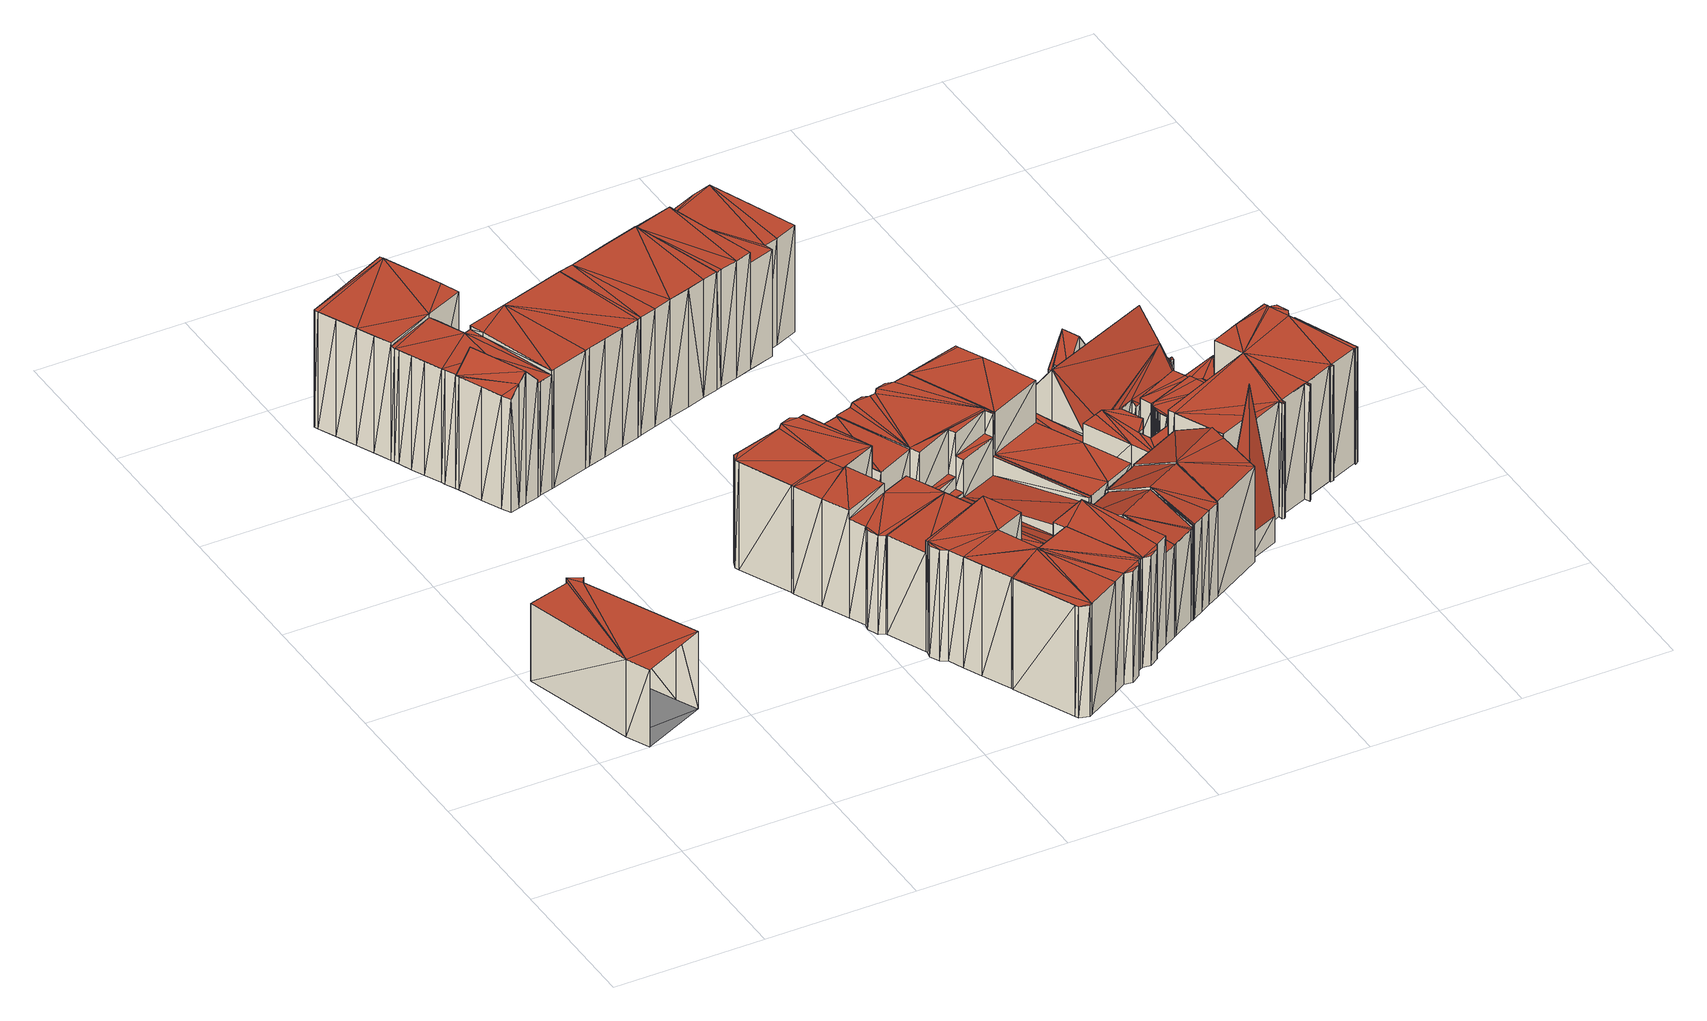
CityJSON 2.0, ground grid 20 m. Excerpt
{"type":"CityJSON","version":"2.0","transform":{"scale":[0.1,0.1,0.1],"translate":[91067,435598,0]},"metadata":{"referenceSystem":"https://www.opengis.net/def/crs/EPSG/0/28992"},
"CityObjects":{
"building1":{"type":"Building","attributes":{"TerrainHeight":3.65,"bron_tex":"UltraCAM-X 10cm juni 2008","voll_tex":"complete","bron_geo":"Lidar 15-30 punten - nov. 2008","status":"1"},"geometry":[{"type":"MultiSurface","lod":"2","boundaries":[[[0,1,2]],[[2,3,4]],[[4,5,6]],[[6,7,8]],[[8,0,2]],[[2,4,6]],[[6,8,2]],[[9,10,11]],[[11,12,13]],[[14,15,16]],[[16,17,9]],[[11,13,14]],[[14,16,9]],[[9,11,14]],[[11,10,1]],[[1,0,11]],[[12,11,0]],[[0,8,12]],[[13,12,8]],[[8,7,13]],[[14,13,7]],[[7,6,14]],[[15,14,6]],[[6,5,15]],[[16,15,5]],[[5,4,16]],[[9,17,3]],[[3,2,9]],[[10,9,2]],[[2,1,10]]],"semantics":{"surfaces":[{"type":"RoofSurface"},{"type":"GroundSurface"},{"type":"WallSurface"}],"values":[0,0,0,0,0,0,0,1,1,1,1,1,1,1,2,2,2,2,2,2,2,2,2,2,2,2,2,2,2,2]}}]},
"building2":{"type":"Building","attributes":{"TerrainHeight":2.46,"bron_tex":"UltraCAM-X 10cm juni 2008","voll_tex":"complete","bron_geo":"Lidar 15-30 punten - nov. 2008","status":"1"},"geometry":[{"type":"MultiSurface","lod":"2","boundaries":[[[18,19,20]],[[20,21,18]],[[22,23,24]],[[25,26,27]],[[27,28,29]],[[30,31,32]],[[32,33,22]],[[22,24,25]],[[27,29,30]],[[30,32,22]],[[22,25,27]],[[27,30,22]],[[34,35,36]],[[37,38,39]],[[39,40,41]],[[41,34,36]],[[37,39,41]],[[41,36,37]],[[42,43,35]],[[35,34,42]],[[44,45,46]],[[47,48,49]],[[49,50,51]],[[51,52,53]],[[53,54,55]],[[55,56,57]],[[57,58,59]],[[60,44,46]],[[46,47,49]],[[49,51,53]],[[53,55,57]],[[57,59,60]],[[60,46,49]],[[49,53,57]],[[57,60,49]],[[61,62,63]],[[63,64,65]],[[65,66,67]],[[68,69,70]],[[70,71,72]],[[72,73,74]],[[74,75,76]],[[76,77,78]],[[78,79,80]],[[80,81,82]],[[82,83,84]],[[84,85,86]],[[86,87,88]],[[89,90,61]],[[63,65,67]],[[67,68,70]],[[70,72,74]],[[74,76,78]],[[80,82,84]],[[86,88,89]],[[61,63,67]],[[67,70,74]],[[74,78,80]],[[80,84,86]],[[86,89,61]],[[61,67,74]],[[74,80,86]],[[86,61,74]],[[87,86,20]],[[20,19,87]],[[88,87,19]],[[19,18,88]],[[89,88,18]],[[18,21,89]],[[91,35,92]],[[68,93,34]],[[34,41,68]],[[40,41,68]],[[68,69,40]],[[70,69,40]],[[40,39,70]],[[71,70,39]],[[39,38,71]],[[72,71,38]],[[38,37,72]],[[94,72,37]],[[37,36,94]],[[35,95,92]],[[96,42,44]],[[93,97,42]],[[42,34,93]],[[62,61,51]],[[51,50,62]],[[63,62,50]],[[50,49,63]],[[64,63,49]],[[49,48,64]],[[67,66,46]],[[46,45,67]],[[97,67,45]],[[45,44,97]],[[96,60,43]],[[60,95,43]],[[91,59,36]],[[73,94,59]],[[59,58,73]],[[74,73,58]],[[58,57,74]],[[75,74,57]],[[57,56,75]],[[76,75,56]],[[56,55,76]],[[77,76,55]],[[55,54,77]],[[78,77,54]],[[54,53,78]],[[98,78,53]],[[53,52,98]],[[84,83,24]],[[24,23,84]],[[85,84,23]],[[23,22,85]],[[86,85,22]],[[22,33,86]],[[21,20,33]],[[33,32,21]],[[90,89,32]],[[32,31,90]],[[61,90,31]],[[31,30,61]],[[52,51,30]],[[30,29,52]],[[79,98,29]],[[29,28,79]],[[80,79,28]],[[28,27,80]],[[81,80,27]],[[27,26,81]],[[82,81,26]],[[26,25,82]],[[83,82,25]],[[25,24,83]]],"semantics":{"surfaces":[{"type":"RoofSurface"},{"type":"GroundSurface"},{"type":"WallSurface"}],"values":[0,0,0,0,0,0,0,0,0,0,0,0,0,0,0,0,0,0,0,0,0,0,0,0,0,0,0,0,0,0,0,0,0,0,0,1,1,1,1,1,1,1,1,1,1,1,1,1,1,1,1,1,1,1,1,1,1,1,1,1,1,1,1,2,2,2,2,2,2,2,2,2,2,2,2,2,2,2,2,2,2,2,2,2,2,2,2,2,2,2,2,2,2,2,2,2,2,2,2,2,2,2,2,2,2,2,2,2,2,2,2,2,2,2,2,2,2,2,2,2,2,2,2,2,2,2,2,2,2,2,2,2,2,2,2,2,2]}}]},
"building3":{"type":"Building","attributes":{"TerrainHeight":2.68,"bron_tex":"UltraCAM-X 10cm juni 2008","voll_tex":"complete","bron_geo":"Lidar 15-30 punten - nov. 2008","status":"1"},"geometry":[{"type":"MultiSurface","lod":"2","boundaries":[[[99,100,101]],[[101,102,103]],[[103,104,105]],[[106,107,108]],[[109,110,111]],[[111,99,101]],[[101,103,105]],[[106,108,109]],[[109,111,101]],[[101,105,106]],[[106,109,101]],[[112,113,114]],[[115,64,65]],[[65,66,116]],[[117,118,119]],[[120,121,112]],[[112,114,115]],[[115,65,116]],[[117,119,120]],[[120,112,115]],[[115,116,117]],[[117,120,115]],[[115,64,100]],[[100,101,115]],[[114,115,101]],[[101,102,114]],[[113,114,102]],[[102,103,113]],[[121,112,104]],[[104,105,121]],[[120,121,105]],[[105,106,120]],[[119,120,106]],[[106,107,119]],[[118,119,107]],[[107,108,118]],[[117,118,108]],[[108,109,117]],[[116,117,109]],[[109,110,116]],[[66,116,110]],[[110,111,66]],[[47,46,111]],[[111,99,47]],[[48,47,99]],[[99,100,48]]],"semantics":{"surfaces":[{"type":"RoofSurface"},{"type":"GroundSurface"},{"type":"WallSurface"}],"values":[0,0,0,0,0,0,0,0,0,0,0,1,1,1,1,1,1,1,1,1,1,1,2,2,2,2,2,2,2,2,2,2,2,2,2,2,2,2,2,2,2,2,2,2,2,2]}}]},
"building4":{"type":"Building","attributes":{"TerrainHeight":3.49,"bron_tex":"UltraCAM-X 10cm juni 2008","voll_tex":"complete","bron_geo":"Lidar 15-30 punten - nov. 2008","status":"1"},"geometry":[{"type":"MultiSurface","lod":"2","boundaries":[[[122,123,124]],[[125,126,127]],[[128,122,124]],[[125,127,128]],[[128,124,125]],[[129,130,131]],[[132,133,134]],[[134,135,129]],[[129,131,132]],[[132,134,129]],[[134,133,124]],[[124,123,134]],[[136,137,123]],[[123,122,136]],[[129,135,122]],[[122,128,129]],[[130,129,128]],[[128,127,130]]],"semantics":{"surfaces":[{"type":"RoofSurface"},{"type":"GroundSurface"},{"type":"WallSurface"}],"values":[0,0,0,0,0,1,1,1,1,1,2,2,2,2,2,2,2,2]}}]},
"building5":{"type":"Building","attributes":{"TerrainHeight":3.26,"bron_tex":"UltraCAM-X 10cm juni 2008","voll_tex":"complete","bron_geo":"Lidar 15-30 punten - nov. 2008","status":"1"},"geometry":[{"type":"MultiSurface","lod":"2","boundaries":[[[137,136,138]],[[138,139,140]],[[141,142,143]],[[143,144,137]],[[137,138,140]],[[140,141,143]],[[143,137,140]],[[145,135,134]],[[134,146,147]],[[147,148,149]],[[149,150,151]],[[151,145,134]],[[134,147,149]],[[149,151,134]],[[146,134,137]],[[137,144,146]],[[147,146,144]],[[144,143,147]],[[149,148,142]],[[142,141,149]],[[150,149,141]],[[141,140,150]],[[151,150,140]],[[140,139,151]],[[145,151,139]],[[139,138,145]],[[135,145,138]],[[138,136,135]]],"semantics":{"surfaces":[{"type":"RoofSurface"},{"type":"GroundSurface"},{"type":"WallSurface"}],"values":[0,0,0,0,0,0,0,1,1,1,1,1,1,1,2,2,2,2,2,2,2,2,2,2,2,2,2,2]}}]},
"building6":{"type":"Building","attributes":{"TerrainHeight":3.27,"bron_tex":"UltraCAM-X 10cm juni 2008","voll_tex":"complete","bron_geo":"Lidar 15-30 punten - nov. 2008","status":"1"},"geometry":[{"type":"MultiSurface","lod":"2","boundaries":[[[152,153,143]],[[143,142,152]],[[154,155,148]],[[148,147,154]],[[154,147,143]],[[143,153,154]],[[148,155,152]],[[152,142,148]]],"semantics":{"surfaces":[{"type":"RoofSurface"},{"type":"GroundSurface"},{"type":"WallSurface"}],"values":[0,0,1,1,2,2,2,2]}}]},
"building7":{"type":"Building","attributes":{"TerrainHeight":3.62,"bron_tex":"UltraCAM-X 10cm juni 2008","voll_tex":"complete","bron_geo":"Lidar 15-30 punten - nov. 2008","status":"1"},"geometry":[{"type":"MultiSurface","lod":"2","boundaries":[[[156,157,158]],[[159,160,161]],[[161,162,163]],[[163,164,165]],[[166,167,156]],[[156,158,168]],[[168,159,161]],[[161,163,165]],[[166,156,168]],[[168,161,165]],[[165,166,168]],[[169,170,171]],[[171,172,173]],[[173,174,175]],[[175,176,177]],[[178,179,180]],[[181,169,171]],[[173,175,177]],[[177,178,180]],[[180,181,171]],[[171,173,177]],[[177,180,171]],[[169,170,157]],[[157,158,169]],[[178,179,160]],[[160,161,178]],[[177,178,161]],[[161,162,177]],[[176,177,162]],[[162,163,176]],[[175,176,163]],[[163,164,175]],[[174,175,164]],[[164,165,174]],[[173,174,165]],[[165,166,173]],[[172,173,166]],[[166,167,172]],[[171,172,167]],[[167,156,171]]],"semantics":{"surfaces":[{"type":"RoofSurface"},{"type":"GroundSurface"},{"type":"WallSurface"}],"values":[0,0,0,0,0,0,0,0,0,0,0,1,1,1,1,1,1,1,1,1,1,1,2,2,2,2,2,2,2,2,2,2,2,2,2,2,2,2,2,2]}}]},
"building8":{"type":"Building","attributes":{"TerrainHeight":3.63,"bron_tex":"UltraCAM-X 10cm juni 2008","voll_tex":"complete","bron_geo":"Lidar 15-30 punten - nov. 2008","status":"1"},"geometry":[{"type":"MultiSurface","lod":"2","boundaries":[[[157,182,183]],[[183,184,185]],[[185,186,187]],[[188,156,157]],[[157,183,185]],[[185,187,188]],[[188,157,185]],[[189,155,154]],[[154,190,170]],[[170,171,191]],[[191,192,193]],[[193,189,154]],[[154,170,191]],[[191,193,154]],[[189,193,186]],[[186,185,189]],[[155,189,185]],[[185,184,155]],[[153,152,184]],[[184,183,153]],[[190,154,183]],[[183,182,190]],[[170,190,182]],[[182,157,170]],[[191,171,156]],[[156,188,191]],[[192,191,188]],[[188,187,192]],[[193,192,187]],[[187,186,193]]],"semantics":{"surfaces":[{"type":"RoofSurface"},{"type":"GroundSurface"},{"type":"WallSurface"}],"values":[0,0,0,0,0,0,0,1,1,1,1,1,1,1,2,2,2,2,2,2,2,2,2,2,2,2,2,2,2,2]}}]},
"building9":{"type":"Building","attributes":{"TerrainHeight":3.46,"bron_tex":"UltraCAM-X 10cm juni 2008","voll_tex":"complete","bron_geo":"Lidar 15-30 punten - nov. 2008","status":"1"},"geometry":[{"type":"MultiSurface","lod":"2","boundaries":[[[194,195,196]],[[196,197,198]],[[198,199,200]],[[201,194,196]],[[196,198,200]],[[200,201,196]],[[125,124,202]],[[202,203,204]],[[204,205,206]],[[207,208,209]],[[209,210,211]],[[211,127,126]],[[126,125,202]],[[202,204,206]],[[212,207,209]],[[209,211,126]],[[126,202,206]],[[212,209,126]],[[126,206,212]],[[213,214,215]],[[216,217,218]],[[219,220,221]],[[221,222,223]],[[223,133,132]],[[131,130,224]],[[224,225,226]],[[226,227,228]],[[213,215,229]],[[216,218,219]],[[219,221,223]],[[223,132,131]],[[131,224,226]],[[226,228,213]],[[229,216,219]],[[219,223,131]],[[131,226,213]],[[229,219,131]],[[131,213,229]],[[217,216,196]],[[196,195,217]],[[218,217,195]],[[195,194,218]],[[219,218,194]],[[194,201,219]],[[220,219,201]],[[201,200,220]],[[222,221,199]],[[199,198,222]],[[223,222,198]],[[198,197,223]],[[227,226,209]],[[209,208,227]],[[228,227,208]],[[208,207,228]],[[213,228,207]],[[207,212,213]],[[214,213,212]],[[212,206,214]],[[215,214,206]],[[206,205,215]],[[229,215,205]],[[205,204,229]],[[216,229,204]],[[204,203,216]],[[197,196,203]],[[203,202,197]],[[133,223,202]],[[202,124,133]],[[224,130,127]],[[127,211,224]],[[225,224,211]],[[211,210,225]],[[226,225,210]],[[210,209,226]]],"semantics":{"surfaces":[{"type":"RoofSurface"},{"type":"GroundSurface"},{"type":"WallSurface"}],"values":[0,0,0,0,0,0,0,0,0,0,0,0,0,0,0,0,0,0,0,1,1,1,1,1,1,1,1,1,1,1,1,1,1,1,1,1,1,1,2,2,2,2,2,2,2,2,2,2,2,2,2,2,2,2,2,2,2,2,2,2,2,2,2,2,2,2,2,2,2,2,2,2,2,2]}}]},
"building10":{"type":"Building","attributes":{"TerrainHeight":3.68,"bron_tex":"UltraCAM-X 10cm juni 2008","voll_tex":"complete","bron_geo":"Lidar 15-30 punten - nov. 2008","status":"1"},"geometry":[{"type":"MultiSurface","lod":"2","boundaries":[[[230,231,158]],[[158,168,159]],[[159,160,232]],[[232,233,234]],[[235,230,158]],[[158,159,232]],[[232,234,235]],[[235,158,232]],[[180,181,169]],[[169,236,237]],[[238,239,240]],[[241,179,180]],[[180,169,237]],[[238,240,241]],[[241,180,237]],[[237,238,241]],[[236,169,158]],[[158,231,236]],[[242,243,231]],[[231,230,242]],[[238,237,230]],[[230,235,238]],[[239,238,235]],[[235,234,239]],[[240,239,234]],[[234,233,240]],[[241,240,233]],[[233,232,241]],[[179,241,232]],[[232,160,179]]],"semantics":{"surfaces":[{"type":"RoofSurface"},{"type":"GroundSurface"},{"type":"WallSurface"}],"values":[0,0,0,0,0,0,0,0,1,1,1,1,1,1,1,1,2,2,2,2,2,2,2,2,2,2,2,2,2,2]}}]},
"building11":{"type":"Building","attributes":{"TerrainHeight":2.64,"bron_tex":"UltraCAM-X 10cm juni 2008","voll_tex":"complete","bron_geo":"Lidar 15-30 punten - nov. 2008","status":"1"},"geometry":[{"type":"MultiSurface","lod":"2","boundaries":[[[104,103,244]],[[245,246,247]],[[247,248,249]],[[249,250,251]],[[252,104,244]],[[244,245,247]],[[247,249,251]],[[251,252,244]],[[244,247,251]],[[253,113,112]],[[254,255,256]],[[256,257,258]],[[258,259,260]],[[260,253,112]],[[254,256,258]],[[258,260,112]],[[261,254,258]],[[258,112,261]],[[253,113,103]],[[103,244,253]],[[260,253,244]],[[244,245,260]],[[259,260,245]],[[245,246,259]],[[262,263,246]],[[246,247,262]],[[264,262,247]],[[247,248,264]],[[256,257,248]],[[248,249,256]],[[250,249,256]],[[256,255,250]],[[254,255,250]],[[250,251,254]],[[261,254,251]],[[251,252,261]],[[112,261,252]],[[252,104,112]]],"semantics":{"surfaces":[{"type":"RoofSurface"},{"type":"GroundSurface"},{"type":"WallSurface"}],"values":[0,0,0,0,0,0,0,0,0,1,1,1,1,1,1,1,1,1,2,2,2,2,2,2,2,2,2,2,2,2,2,2,2,2,2,2,2,2]}}]},
"building12":{"type":"Building","attributes":{"TerrainHeight":3.8,"bron_tex":"UltraCAM-X 10cm juni 2008","voll_tex":"complete","bron_geo":"Lidar 15-30 punten - nov. 2008","status":"1"},"geometry":[{"type":"MultiSurface","lod":"2","boundaries":[[[265,266,243]],[[243,242,267]],[[267,268,269]],[[270,271,265]],[[265,243,267]],[[267,269,270]],[[270,265,267]],[[236,272,273]],[[273,274,275]],[[275,276,277]],[[278,237,236]],[[236,273,275]],[[275,277,278]],[[278,236,275]],[[279,274,280]],[[280,281,279]],[[273,272,266]],[[266,265,273]],[[282,283,265]],[[265,271,282]],[[275,274,271]],[[271,270,275]],[[276,275,270]],[[270,269,276]],[[277,276,269]],[[269,268,277]],[[278,277,268]],[[268,267,278]],[[237,278,267]],[[267,242,237]],[[272,236,243]],[[243,266,272]]],"semantics":{"surfaces":[{"type":"RoofSurface"},{"type":"GroundSurface"},{"type":"WallSurface"}],"values":[0,0,0,0,0,0,0,1,1,1,1,1,1,1,2,2,2,2,2,2,2,2,2,2,2,2,2,2,2,2,2,2]}}]},
"building13":{"type":"Building","attributes":{"TerrainHeight":3.2,"bron_tex":"UltraCAM-X 10cm juni 2008","voll_tex":"complete","bron_geo":"Lidar 15-30 punten - nov. 2008","status":"1"},"geometry":[{"type":"MultiSurface","lod":"2","boundaries":[[[284,285,286]],[[286,287,284]],[[288,289,290]],[[290,291,288]],[[292,293,294]],[[294,295,292]],[[296,297,298]],[[298,299,296]],[[300,301,302]],[[302,303,304]],[[304,300,302]],[[305,306,307]],[[307,308,305]],[[303,302,309]],[[309,310,303]],[[311,312,313]],[[313,314,315]],[[315,316,317]],[[317,318,319]],[[320,321,322]],[[322,323,324]],[[325,326,327]],[[327,311,313]],[[313,315,317]],[[317,319,320]],[[320,322,324]],[[325,327,313]],[[313,317,320]],[[320,324,328]],[[328,325,313]],[[313,320,328]],[[329,330,331]],[[331,332,333]],[[333,221,220]],[[334,335,336]],[[337,338,339]],[[339,329,331]],[[331,333,220]],[[334,336,340]],[[337,339,331]],[[331,220,334]],[[340,337,331]],[[331,334,340]],[[334,220,312]],[[312,311,334]],[[335,334,311]],[[311,327,335]],[[336,335,327]],[[327,326,336]],[[340,336,326]],[[326,325,340]],[[337,340,325]],[[325,328,337]],[[338,337,328]],[[328,324,338]],[[339,338,324]],[[324,323,339]],[[329,339,323]],[[323,322,329]],[[330,329,322]],[[322,321,330]],[[286,285,319]],[[319,318,286]],[[289,288,318]],[[318,317,289]],[[290,289,317]],[[317,316,290]],[[293,292,316]],[[316,315,293]],[[294,293,315]],[[315,314,294]],[[221,341,314]],[[314,313,221]],[[200,199,313]],[[313,312,200]],[[342,332,284]],[[284,287,342]],[[306,305,287]],[[287,286,306]],[[307,306,288]],[[288,291,307]],[[297,296,291]],[[291,290,297]],[[298,297,292]],[[292,295,298]],[[341,343,295]],[[295,294,341]],[[296,344,301]],[[345,299,309]],[[343,346,299]],[[299,298,343]],[[302,344,347]],[[301,348,307]],[[349,350,300]],[[300,304,349]],[[351,349,304]],[[304,303,351]],[[350,342,305]],[[305,308,350]],[[308,348,300]],[[345,302,347]],[[310,303,351]],[[351,333,310]],[[346,333,310]],[[310,309,346]]],"semantics":{"surfaces":[{"type":"RoofSurface"},{"type":"GroundSurface"},{"type":"WallSurface"}],"values":[0,0,0,0,0,0,0,0,0,0,0,0,0,0,0,0,0,0,0,0,0,0,0,0,0,0,0,0,0,0,0,1,1,1,1,1,1,1,1,1,1,1,1,2,2,2,2,2,2,2,2,2,2,2,2,2,2,2,2,2,2,2,2,2,2,2,2,2,2,2,2,2,2,2,2,2,2,2,2,2,2,2,2,2,2,2,2,2,2,2,2,2,2,2,2,2,2,2,2,2,2,2,2,2,2]}}]},
"building14":{"type":"Building","attributes":{"TerrainHeight":3.78,"bron_tex":"UltraCAM-X 10cm juni 2008","voll_tex":"complete","bron_geo":"Lidar 15-30 punten - nov. 2008","status":"1"},"geometry":[{"type":"MultiSurface","lod":"2","boundaries":[[[352,353,354]],[[354,355,356]],[[356,352,354]],[[357,352,356]],[[281,280,358]],[[358,359,360]],[[360,357,356]],[[356,281,358]],[[358,360,356]],[[361,274,273]],[[273,362,363]],[[363,364,365]],[[365,361,273]],[[273,363,365]],[[363,362,354]],[[354,353,363]],[[273,366,356]],[[356,355,273]],[[362,273,355]],[[355,354,362]],[[365,364,357]],[[357,360,365]],[[361,365,360]],[[360,359,361]],[[367,361,359]],[[359,358,367]],[[274,367,358]],[[358,280,274]],[[366,279,281]],[[281,356,366]]],"semantics":{"surfaces":[{"type":"RoofSurface"},{"type":"GroundSurface"},{"type":"WallSurface"}],"values":[0,0,0,0,0,0,0,0,0,1,1,1,1,1,2,2,2,2,2,2,2,2,2,2,2,2,2,2,2,2]}}]},
"building15":{"type":"Building","attributes":{"TerrainHeight":2.73,"bron_tex":"UltraCAM-X 10cm juni 2008","voll_tex":"complete","bron_geo":"Lidar 15-30 punten - nov. 2008","status":"1"},"geometry":[{"type":"MultiSurface","lod":"2","boundaries":[[[262,263,368]],[[368,369,370]],[[371,264,262]],[[262,368,370]],[[370,371,262]],[[372,373,374]],[[374,375,376]],[[377,378,379]],[[380,372,374]],[[374,376,377]],[[377,379,380]],[[380,374,377]],[[381,382,383]],[[383,259,258]],[[258,257,384]],[[384,385,386]],[[387,388,389]],[[389,390,381]],[[383,258,384]],[[384,386,387]],[[387,389,381]],[[381,383,384]],[[384,387,381]],[[368,263,259]],[[259,383,368]],[[373,374,368]],[[368,369,373]],[[385,391,369]],[[369,370,385]],[[384,385,370]],[[370,371,384]],[[264,371,384]],[[384,257,264]],[[381,382,375]],[[375,376,381]],[[390,381,376]],[[376,377,390]],[[392,393,377]],[[377,378,392]],[[388,389,378]],[[378,379,388]],[[387,388,379]],[[379,380,387]],[[386,387,380]],[[380,372,386]],[[391,386,372]],[[372,373,391]],[[382,383,374]],[[374,375,382]]],"semantics":{"surfaces":[{"type":"RoofSurface"},{"type":"GroundSurface"},{"type":"WallSurface"}],"values":[0,0,0,0,0,0,0,0,0,0,0,0,1,1,1,1,1,1,1,1,1,1,1,2,2,2,2,2,2,2,2,2,2,2,2,2,2,2,2,2,2,2,2,2,2,2,2,2,2]}}]},
"building16":{"type":"Building","attributes":{"TerrainHeight":3.5,"bron_tex":"UltraCAM-X 10cm juni 2008","voll_tex":"complete","bron_geo":"Lidar 15-30 punten - nov. 2008","status":"1"},"geometry":[{"type":"MultiSurface","lod":"2","boundaries":[[[394,395,396]],[[396,397,398]],[[398,394,396]],[[399,398,397]],[[397,400,401]],[[402,403,404]],[[404,399,397]],[[397,401,402]],[[402,404,397]],[[405,364,363]],[[363,406,407]],[[407,408,409]],[[409,405,363]],[[363,407,409]],[[394,395,406]],[[406,407,394]],[[353,352,397]],[[397,396,353]],[[395,396,363]],[[363,406,395]],[[409,408,399]],[[399,404,409]],[[410,409,404]],[[404,403,410]],[[405,410,403]],[[403,402,405]],[[411,405,402]],[[402,401,411]],[[364,411,401]],[[401,400,364]],[[352,357,400]],[[400,397,352]]],"semantics":{"surfaces":[{"type":"RoofSurface"},{"type":"GroundSurface"},{"type":"WallSurface"}],"values":[0,0,0,0,0,0,0,0,0,1,1,1,1,1,2,2,2,2,2,2,2,2,2,2,2,2,2,2,2,2,2,2]}}]},
"building17":{"type":"Building","attributes":{"TerrainHeight":3.15,"bron_tex":"UltraCAM-X 10cm juni 2008","voll_tex":"complete","bron_geo":"Lidar 15-30 punten - nov. 2008","status":"1"},"geometry":[{"type":"MultiSurface","lod":"2","boundaries":[[[412,413,414]],[[414,415,416]],[[416,417,412]],[[412,414,416]],[[418,419,420]],[[420,421,422]],[[422,423,424]],[[424,418,420]],[[420,422,424]],[[425,330,331]],[[331,332,426]],[[426,427,428]],[[428,429,430]],[[430,425,331]],[[331,426,428]],[[428,430,331]],[[431,432,433]],[[433,434,431]],[[435,428,434]],[[434,433,435]],[[428,427,436]],[[436,437,428]],[[425,330,420]],[[420,419,425]],[[430,425,419]],[[419,418,430]],[[429,430,418]],[[418,424,429]],[[438,429,424]],[[424,423,438]],[[414,413,423]],[[423,422,414]],[[320,319,422]],[[422,421,320]],[[321,320,421]],[[421,420,321]],[[428,438,413]],[[413,412,428]],[[439,440,417]],[[417,416,439]],[[332,426,416]],[[416,415,332]],[[285,284,415]],[[415,414,285]]],"semantics":{"surfaces":[{"type":"RoofSurface"},{"type":"GroundSurface"},{"type":"WallSurface"}],"values":[0,0,0,0,0,0,0,0,0,1,1,1,1,1,1,1,2,2,2,2,2,2,2,2,2,2,2,2,2,2,2,2,2,2,2,2,2,2,2,2,2,2,2,2]}}]},
"building18":{"type":"Building","attributes":{"TerrainHeight":3.28,"bron_tex":"UltraCAM-X 10cm juni 2008","voll_tex":"complete","bron_geo":"Lidar 15-30 punten - nov. 2008","status":"1"},"geometry":[{"type":"MultiSurface","lod":"2","boundaries":[[[441,442,443]],[[443,444,441]],[[445,444,443]],[[443,446,447]],[[448,445,443]],[[443,447,448]],[[449,408,407]],[[407,450,451]],[[451,449,407]],[[450,407,442]],[[442,441,450]],[[452,450,441]],[[441,444,452]],[[394,398,443]],[[443,442,394]],[[453,452,444]],[[444,445,453]],[[448,445,454]],[[454,455,448]],[[449,451,448]],[[448,447,449]],[[408,449,447]],[[447,446,408]],[[398,399,446]],[[446,443,398]],[[450,453,456]],[[456,457,450]]],"semantics":{"surfaces":[{"type":"RoofSurface"},{"type":"GroundSurface"},{"type":"WallSurface"}],"values":[0,0,0,0,0,0,1,1,1,2,2,2,2,2,2,2,2,2,2,2,2,2,2,2,2,2,2]}}]},
"building19":{"type":"Building","attributes":{"TerrainHeight":3.21,"bron_tex":"UltraCAM-X 10cm juni 2008","voll_tex":"complete","bron_geo":"Lidar 15-30 punten - nov. 2008","status":"1"},"geometry":[{"type":"MultiSurface","lod":"2","boundaries":[[[458,440,439]],[[439,459,458]],[[460,461,426]],[[426,427,460]],[[427,460,462]],[[462,436,427]],[[461,460,458]],[[458,459,461]],[[426,461,459]],[[459,439,426]]],"semantics":{"surfaces":[{"type":"RoofSurface"},{"type":"GroundSurface"},{"type":"WallSurface"}],"values":[0,0,1,1,2,2,2,2,2,2]}}]},
"building20":{"type":"Building","attributes":{"TerrainHeight":3.26,"bron_tex":"UltraCAM-X 10cm juni 2008","voll_tex":"complete","bron_geo":"Lidar 15-30 punten - nov. 2008","status":"1"},"geometry":[{"type":"MultiSurface","lod":"2","boundaries":[[[463,464,465]],[[465,466,467]],[[468,463,465]],[[465,467,468]],[[469,470,471]],[[465,464,472]],[[469,471,465]],[[465,472,469]],[[473,474,475]],[[475,476,477]],[[478,479,480]],[[480,481,482]],[[483,484,473]],[[473,475,477]],[[480,482,483]],[[473,477,485]],[[480,483,473]],[[473,485,478]],[[478,480,473]],[[475,486,487]],[[488,489,490]],[[490,491,492]],[[492,493,494]],[[495,474,475]],[[475,487,496]],[[496,488,490]],[[492,494,495]],[[495,475,496]],[[496,490,492]],[[492,495,496]],[[497,498,499]],[[499,500,497]],[[501,502,503]],[[503,504,501]],[[505,506,507]],[[507,508,505]],[[509,510,511]],[[511,512,509]],[[513,514,486]],[[486,515,516]],[[517,518,519]],[[520,432,431]],[[431,513,486]],[[517,519,521]],[[520,431,486]],[[516,517,521]],[[521,520,486]],[[486,516,521]],[[522,523,524]],[[524,525,526]],[[527,528,529]],[[529,530,531]],[[531,532,533]],[[522,524,526]],[[527,529,531]],[[533,522,526]],[[526,527,531]],[[531,533,526]],[[534,535,536]],[[537,538,539]],[[540,541,542]],[[543,544,545]],[[546,547,548]],[[548,534,536]],[[537,539,549]],[[540,542,550]],[[543,545,551]],[[546,548,536]],[[536,537,549]],[[549,540,550]],[[550,543,551]],[[551,546,536]],[[536,549,550]],[[550,551,536]],[[552,428,429]],[[429,553,554]],[[555,556,557]],[[558,559,560]],[[561,562,563]],[[564,565,566]],[[566,567,568]],[[569,570,571]],[[572,573,574]],[[575,576,577]],[[578,579,580]],[[581,582,583]],[[584,585,586]],[[587,588,589]],[[589,590,591]],[[592,593,594]],[[594,595,596]],[[596,597,598]],[[599,600,601]],[[602,603,604]],[[605,552,429]],[[429,554,606]],[[558,560,607]],[[561,563,608]],[[566,568,609]],[[569,571,610]],[[572,574,611]],[[575,577,612]],[[578,580,613]],[[581,583,614]],[[589,591,615]],[[594,596,598]],[[599,601,616]],[[602,604,617]],[[617,605,429]],[[429,606,555]],[[557,558,607]],[[561,608,618]],[[564,566,609]],[[619,569,610]],[[610,572,611]],[[611,575,612]],[[612,578,613]],[[613,581,614]],[[589,615,592]],[[598,599,616]],[[602,617,429]],[[429,555,557]],[[607,561,618]],[[618,564,609]],[[610,611,612]],[[612,613,614]],[[587,589,592]],[[616,602,429]],[[618,609,619]],[[610,612,614]],[[587,592,594]],[[598,616,429]],[[618,619,610]],[[610,614,584]],[[586,587,594]],[[594,598,429]],[[607,618,610]],[[610,584,586]],[[594,429,557]],[[557,607,610]],[[610,586,594]],[[594,557,610]],[[572,610,535]],[[535,534,572]],[[573,572,534]],[[534,548,573]],[[574,573,548]],[[548,547,574]],[[611,574,547]],[[547,546,611]],[[575,611,546]],[[546,551,575]],[[576,575,551]],[[551,545,576]],[[577,576,545]],[[545,544,577]],[[612,577,544]],[[544,543,612]],[[578,612,543]],[[543,550,578]],[[579,578,550]],[[550,542,579]],[[580,579,542]],[[542,541,580]],[[613,580,541]],[[541,540,613]],[[581,613,540]],[[540,549,581]],[[582,581,549]],[[549,539,582]],[[583,582,539]],[[539,538,583]],[[614,583,538]],[[538,537,614]],[[584,614,537]],[[537,536,584]],[[465,466,566]],[[566,620,465]],[[464,621,622]],[[564,618,463]],[[463,468,564]],[[467,468,564]],[[564,565,467]],[[566,565,467]],[[467,466,566]],[[567,620,465]],[[465,471,567]],[[568,567,471]],[[471,470,568]],[[609,568,470]],[[470,469,609]],[[619,609,469]],[[469,472,619]],[[623,464,622]],[[536,624,474]],[[474,473,536]],[[585,584,473]],[[473,484,585]],[[586,585,484]],[[484,483,586]],[[597,596,482]],[[482,481,597]],[[598,597,481]],[[481,480,598]],[[599,598,480]],[[480,479,599]],[[503,502,479]],[[479,478,503]],[[602,616,478]],[[478,485,602]],[[499,498,485]],[[485,477,499]],[[605,617,477]],[[477,476,605]],[[625,514,476]],[[476,475,625]],[[558,557,486]],[[486,487,558]],[[509,512,487]],[[487,496,509]],[[561,607,496]],[[496,488,561]],[[505,508,488]],[[488,489,505]],[[618,608,489]],[[489,490,618]],[[623,491,472]],[[490,621,463]],[[569,619,491]],[[491,492,569]],[[570,569,492]],[[492,493,570]],[[571,570,493]],[[493,494,571]],[[610,571,494]],[[494,495,610]],[[624,535,495]],[[495,474,624]],[[486,475,625]],[[603,602,498]],[[498,497,603]],[[604,603,497]],[[497,500,604]],[[617,604,500]],[[500,499,617]],[[600,599,502]],[[502,501,600]],[[601,600,501]],[[501,504,601]],[[616,601,504]],[[504,503,616]],[[563,562,507]],[[507,506,563]],[[608,563,506]],[[506,505,608]],[[562,561,508]],[[508,507,562]],[[560,559,511]],[[511,510,560]],[[607,560,510]],[[510,509,607]],[[559,558,512]],[[512,511,559]],[[553,429,521]],[[521,519,553]],[[554,553,519]],[[519,518,554]],[[606,554,518]],[[518,517,606]],[[555,606,517]],[[517,516,555]],[[556,555,516]],[[516,515,556]],[[557,556,515]],[[515,486,557]],[[552,605,514]],[[514,513,552]],[[438,435,432]],[[432,520,438]],[[429,438,520]],[[520,521,429]],[[525,524,626]],[[626,627,525]],[[483,482,529]],[[529,528,483]],[[587,586,528]],[[528,527,587]],[[588,587,527]],[[527,526,588]],[[589,588,526]],[[526,525,589]],[[596,595,530]],[[530,529,596]]],"semantics":{"surfaces":[{"type":"RoofSurface"},{"type":"GroundSurface"},{"type":"WallSurface"}],"values":[0,0,0,0,0,0,0,0,0,0,0,0,0,0,0,0,0,0,0,0,0,0,0,0,0,0,0,0,0,0,0,0,0,0,0,0,0,0,0,0,0,0,0,0,0,0,0,0,0,0,0,0,0,0,0,0,0,0,0,0,0,0,0,0,0,0,0,0,0,0,0,0,0,0,1,1,1,1,1,1,1,1,1,1,1,1,1,1,1,1,1,1,1,1,1,1,1,1,1,1,1,1,1,1,1,1,1,1,1,1,1,1,1,1,1,1,1,1,1,1,1,1,1,1,1,1,1,1,1,1,1,1,1,1,1,1,1,1,1,1,1,1,2,2,2,2,2,2,2,2,2,2,2,2,2,2,2,2,2,2,2,2,2,2,2,2,2,2,2,2,2,2,2,2,2,2,2,2,2,2,2,2,2,2,2,2,2,2,2,2,2,2,2,2,2,2,2,2,2,2,2,2,2,2,2,2,2,2,2,2,2,2,2,2,2,2,2,2,2,2,2,2,2,2,2,2,2,2,2,2,2,2,2,2,2,2,2,2,2,2,2,2,2,2,2,2,2,2,2,2,2,2,2,2,2,2,2,2,2,2,2,2,2,2,2,2,2,2,2,2,2,2,2,2,2,2,2,2,2,2,2,2,2,2,2,2,2,2,2,2,2,2,2]}}]},
"building21":{"type":"Building","attributes":{"TerrainHeight":3.19,"bron_tex":"UltraCAM-X 10cm juni 2008","voll_tex":"complete","bron_geo":"Lidar 15-30 punten - nov. 2008","status":"1"},"geometry":[{"type":"MultiSurface","lod":"2","boundaries":[[[628,437,436]],[[462,629,630]],[[630,631,632]],[[633,634,635]],[[635,636,637]],[[637,628,436]],[[462,630,632]],[[633,635,637]],[[637,436,462]],[[462,632,638]],[[633,637,462]],[[462,638,633]],[[639,640,641]],[[641,642,643]],[[643,644,645]],[[645,646,647]],[[647,648,649]],[[650,651,652]],[[653,654,655]],[[655,656,657]],[[658,659,660]],[[661,662,663]],[[664,665,666]],[[666,667,639]],[[639,641,643]],[[645,647,649]],[[650,652,668]],[[653,655,657]],[[658,660,669]],[[661,663,670]],[[664,666,639]],[[639,643,645]],[[645,649,650]],[[668,653,657]],[[658,669,661]],[[661,670,664]],[[664,639,645]],[[645,650,668]],[[668,657,658]],[[661,664,645]],[[645,668,658]],[[658,661,645]],[[671,672,673]],[[673,674,675]],[[675,676,677]],[[677,678,679]],[[680,681,682]],[[683,684,685]],[[685,686,687]],[[687,688,689]],[[689,690,691]],[[691,692,693]],[[693,694,695]],[[695,696,697]],[[698,699,700]],[[700,701,702]],[[703,704,705]],[[705,671,673]],[[673,675,677]],[[677,679,680]],[[680,682,683]],[[683,685,687]],[[687,689,691]],[[693,695,697]],[[697,698,700]],[[700,702,703]],[[703,705,673]],[[673,677,680]],[[680,683,687]],[[687,691,693]],[[693,697,700]],[[700,703,673]],[[673,680,687]],[[687,693,700]],[[700,673,687]],[[706,707,708]],[[708,709,706]],[[709,708,455]],[[454,455,708]],[[708,710,454]],[[710,708,707]],[[591,615,592]],[[593,594,595]],[[595,711,712]],[[712,713,714]],[[714,715,716]],[[716,717,718]],[[718,719,720]],[[720,721,722]],[[722,723,724]],[[724,725,726]],[[726,727,728]],[[728,729,730]],[[731,732,733]],[[733,734,735]],[[552,428,427]],[[460,450,451]],[[451,736,737]],[[738,739,740]],[[740,741,742]],[[743,744,745]],[[746,747,748]],[[749,750,751]],[[751,752,753]],[[754,755,756]],[[757,589,590]],[[591,592,593]],[[593,595,712]],[[712,714,716]],[[716,718,720]],[[720,722,724]],[[724,726,728]],[[728,730,758]],[[731,733,735]],[[735,552,427]],[[427,460,451]],[[451,737,759]],[[738,740,742]],[[743,745,760]],[[746,748,761]],[[749,751,753]],[[754,756,757]],[[591,593,712]],[[712,716,720]],[[720,724,728]],[[731,735,427]],[[427,451,759]],[[738,742,743]],[[760,746,761]],[[761,749,753]],[[754,757,590]],[[590,591,712]],[[712,720,728]],[[762,731,427]],[[427,759,738]],[[738,743,760]],[[760,761,753]],[[753,754,590]],[[590,712,728]],[[762,427,738]],[[738,760,753]],[[590,728,758]],[[763,762,738]],[[738,753,590]],[[590,758,763]],[[763,738,590]],[[737,759,707]],[[707,706,737]],[[736,737,706]],[[706,709,736]],[[451,736,709]],[[709,455,451]],[[513,431,434]],[[434,764,513]],[[764,434,437]],[[437,628,764]],[[735,552,628]],[[628,637,735]],[[734,735,637]],[[637,636,734]],[[733,734,636]],[[636,635,733]],[[732,733,635]],[[635,634,732]],[[731,732,634]],[[634,633,731]],[[762,731,633]],[[633,638,762]],[[763,762,638]],[[638,632,763]],[[675,676,632]],[[632,631,675]],[[460,765,629]],[[629,462,460]],[[645,644,629]],[[629,630,645]],[[631,630,645]],[[645,646,631]],[[674,675,646]],[[646,647,674]],[[627,626,647]],[[647,648,627]],[[766,589,648]],[[648,649,766]],[[757,766,649]],[[649,650,757]],[[756,757,650]],[[650,651,756]],[[755,756,651]],[[651,652,755]],[[754,755,652]],[[652,668,754]],[[753,754,668]],[[668,653,753]],[[752,753,653]],[[653,654,752]],[[751,752,654]],[[654,655,751]],[[750,751,655]],[[655,656,750]],[[749,750,656]],[[656,657,749]],[[761,749,657]],[[657,658,761]],[[748,761,658]],[[658,659,748]],[[747,748,659]],[[659,660,747]],[[746,747,660]],[[660,669,746]],[[760,746,669]],[[669,661,760]],[[745,760,661]],[[661,662,745]],[[744,745,662]],[[662,663,744]],[[743,744,663]],[[663,670,743]],[[742,743,670]],[[670,664,742]],[[741,742,664]],[[664,665,741]],[[740,741,665]],[[665,666,740]],[[739,740,666]],[[666,667,739]],[[738,739,667]],[[667,639,738]],[[759,738,639]],[[639,640,759]],[[710,707,640]],[[640,641,710]],[[454,710,641]],[[641,642,454]],[[457,456,642]],[[642,643,457]],[[765,450,643]],[[643,644,765]],[[715,716,696]],[[696,697,715]],[[767,715,697]],[[697,698,767]],[[714,767,698]],[[698,699,714]],[[713,714,699]],[[699,700,713]],[[712,713,700]],[[700,701,712]],[[711,712,701]],[[701,702,711]],[[595,711,702]],[[702,703,595]],[[531,530,703]],[[703,704,531]],[[532,531,704]],[[704,705,532]],[[533,532,705]],[[705,671,533]],[[522,533,671]],[[671,672,522]],[[523,522,672]],[[672,673,523]],[[524,523,673]],[[673,674,524]],[[758,763,676]],[[676,677,758]],[[730,758,677]],[[677,678,730]],[[729,730,678]],[[678,679,729]],[[768,729,679]],[[679,680,768]],[[728,768,680]],[[680,681,728]],[[727,728,681]],[[681,682,727]],[[726,727,682]],[[682,683,726]],[[769,726,683]],[[683,684,769]],[[725,769,684]],[[684,685,725]],[[770,725,685]],[[685,686,770]],[[724,770,686]],[[686,687,724]],[[723,724,687]],[[687,688,723]],[[771,723,688]],[[688,689,771]],[[722,771,689]],[[689,690,722]],[[721,722,690]],[[690,691,721]],[[720,721,691]],[[691,692,720]],[[719,720,692]],[[692,693,719]],[[718,719,693]],[[693,694,718]],[[717,718,694]],[[694,695,717]],[[716,717,695]],[[695,696,716]]],"semantics":{"surfaces":[{"type":"RoofSurface"},{"type":"GroundSurface"},{"type":"WallSurface"}],"values":[0,0,0,0,0,0,0,0,0,0,0,0,0,0,0,0,0,0,0,0,0,0,0,0,0,0,0,0,0,0,0,0,0,0,0,0,0,0,0,0,0,0,0,0,0,0,0,0,0,0,0,0,0,0,0,0,0,0,0,0,0,0,0,0,0,0,0,0,0,0,0,0,0,0,0,0,0,0,0,0,0,1,1,1,1,1,1,1,1,1,1,1,1,1,1,1,1,1,1,1,1,1,1,1,1,1,1,1,1,1,1,1,1,1,1,1,1,1,1,1,1,1,1,1,1,1,1,1,1,1,1,1,1,1,1,1,1,1,1,1,1,1,1,1,1,1,2,2,2,2,2,2,2,2,2,2,2,2,2,2,2,2,2,2,2,2,2,2,2,2,2,2,2,2,2,2,2,2,2,2,2,2,2,2,2,2,2,2,2,2,2,2,2,2,2,2,2,2,2,2,2,2,2,2,2,2,2,2,2,2,2,2,2,2,2,2,2,2,2,2,2,2,2,2,2,2,2,2,2,2,2,2,2,2,2,2,2,2,2,2,2,2,2,2,2,2,2,2,2,2,2,2,2,2,2,2,2,2,2,2,2,2,2,2,2,2,2,2,2,2,2,2,2,2,2,2,2,2,2,2,2,2,2,2,2,2,2,2,2,2,2,2,2,2,2,2,2,2,2,2,2,2,2,2]}}]}
},
"vertices":[
[66,398,110],[9,382,110],[53,231,110],[67,200,110],[153,240,110],[139,269,110],[83,390,110],[88,398,110],[70,407,110],[53,231,0],[9,382,0],[66,398,0],[70,407,0],[88,398,0],[83,390,0],[139,269,0],[153,240,0],[67,200,0],
[264,956,23],[251,986,23],[173,950,23],[186,921,23],[151,998,167],[149,1002,167],[32,946,167],[34,940,167],[45,917,167],[57,890,167],[68,867,167],[78,845,167],[145,875,167],[196,897,167],[186,921,167],[173,950,167],[173,694,189],[140,767,189],[117,760,161],[119,755,161],[132,725,161],[144,699,161],[150,687,161],[163,691,176],[192,699,167],[168,776,155],[192,699,162],[197,701,162],[214,706,162],[181,811,162],[175,831,162],[166,828,162],[150,865,162],[145,875,162],[78,845,162],[80,840,162],[83,834,162],[90,817,162],[98,800,162],[108,778,162],[110,773,162],[117,760,162],[168,776,162],[145,875,0],[150,865,0],[166,828,0],[175,831,0],[181,811,0],[214,706,0],[197,701,0],[163,691,0],[150,687,0],[144,699,0],[132,725,0],[119,755,0],[110,773,0],[108,778,0],[98,800,0],[90,817,0],[83,834,0],[80,840,0],[68,867,0],[57,890,0],[45,917,0],[34,940,0],[32,946,0],[149,1002,0],[151,998,0],[173,950,0],[251,986,0],[264,956,0],[186,921,0],[196,897,0],[118,760,162],[140,767,162],[173,694,0],[117,760,0],[162,774,162],[182,729,162],[192,699,0],[78,845,0],
[181,811,168],[175,831,168],[229,848,168],[233,849,168],[317,875,168],[356,750,168],[351,748,168],[327,741,168],[299,732,168],[275,725,168],[268,723,168],[218,707,168],[214,706,168],[356,750,0],[317,875,0],[233,849,0],[229,848,0],[218,707,0],[268,723,0],[275,725,0],[299,732,0],[327,741,0],[351,748,0],
[393,315,153],[455,343,153],[432,394,153],[428,393,153],[418,414,153],[360,388,153],[377,350,153],[377,350,0],[360,388,0],[418,414,0],[428,393,0],[432,394,0],[455,343,0],[393,315,0],[393,315,141],[455,343,140],
[403,293,141],[401,284,141],[407,270,141],[415,266,141],[416,265,141],[517,310,139],[494,361,139],[403,293,0],[494,361,0],[517,310,0],[416,265,0],[415,266,0],[407,270,0],[401,284,0],
[439,214,141],[540,260,139],[540,260,0],[439,214,0],
[462,164,158],[523,192,158],[547,138,158],[549,128,158],[592,36,158],[548,11,158],[544,9,158],[531,12,158],[529,17,158],[492,99,158],[491,101,158],[473,140,158],[544,137,158],[547,138,0],[523,192,0],[462,164,0],[473,140,0],[491,101,0],[492,99,0],[529,17,0],[531,12,0],[544,9,0],[548,11,0],[592,36,0],[549,128,0],[544,137,0],
[563,210,158],[540,260,158],[439,214,158],[440,211,158],[438,202,158],[444,189,158],[453,184,158],[440,211,0],[563,210,0],[453,184,0],[444,189,0],[438,202,0],
[460,521,122],[445,517,122],[438,508,122],[478,415,122],[483,402,122],[534,426,122],[491,524,122],[470,518,122],[478,415,153],[438,508,153],[431,506,153],[421,510,153],[407,505,153],[336,478,153],[329,476,153],[325,466,153],[327,460,153],[359,391,153],[400,497,153],[400,497,0],[407,505,0],[421,510,0],[438,508,0],[445,517,0],[460,521,0],[470,518,0],[491,524,0],[534,426,0],[483,402,0],[478,415,0],[359,391,0],[327,460,0],[325,466,0],[329,476,0],[336,478,0],[431,506,0],
[640,63,158],[595,160,158],[609,46,158],[620,44,158],[632,52,158],[636,61,158],[595,160,0],[640,63,0],[636,61,0],[632,52,0],[620,44,0],[609,46,0],[640,63,156],[595,160,156],
[336,880,168],[389,897,168],[437,912,168],[438,911,168],[476,787,168],[456,781,168],[432,773,168],[403,765,168],[379,757,168],[336,880,0],[403,765,0],[432,773,0],[456,781,0],[476,787,0],[438,911,0],[437,912,0],[389,897,0],[379,757,0],[438,911,167],[437,912,167],[476,787,167],
[638,201,156],[587,177,156],[644,65,156],[655,64,156],[667,72,156],[672,81,156],[689,91,156],[587,177,0],[638,201,0],[689,91,0],[672,81,0],[667,72,0],[655,64,0],[644,65,0],[667,138,0],[689,91,131],[667,138,157],[689,91,136],[638,201,134],
[712,314,64],[654,440,64],[651,439,64],[709,313,64],[651,439,91],[646,450,91],[595,427,91],[600,416,91],[595,427,61],[591,437,61],[540,413,61],[545,404,61],[600,416,44],[595,427,44],[545,404,44],[550,392,44],[659,289,38],[600,416,38],[575,404,46],[634,277,46],[642,281,43],[709,313,55],[651,439,37],[600,416,37],[659,289,55],[550,392,38],[608,265,38],[512,530,124],[491,524,124],[534,426,124],[540,413,124],[591,437,124],[595,427,124],[646,450,124],[651,439,124],[654,440,124],[648,454,124],[603,556,124],[581,550,124],[571,553,124],[557,549,124],[543,539,124],[534,542,124],[519,538,124],[551,541,124],[581,550,0],[603,556,0],[648,454,0],[712,314,0],[608,265,0],[512,530,0],[519,538,0],[534,542,0],[551,541,0],[557,549,0],[571,553,0],[543,539,0],[540,413,0],[709,313,0],[545,404,0],[583,408,44],[567,400,44],[550,392,0],[575,404,44],[605,405,38],[642,281,0],[659,289,0],[634,277,0],
[714,175,161],[689,230,131],[636,205,129],[638,201,131],[663,146,161],[740,120,131],[706,101,131],[709,103,131],[738,119,131],[709,103,0],[636,205,0],[689,230,0],[740,120,0],[738,119,0],[663,146,0],[706,101,0],
[491,928,167],[530,804,167],[508,797,167],[484,790,167],[565,815,152],[530,804,152],[491,928,152],[489,934,152],[537,955,152],[563,963,152],[611,845,152],[581,832,152],[562,826,152],[537,955,0],[489,934,0],[491,928,0],[484,790,0],[508,797,0],[565,815,0],[562,826,0],[581,832,0],[611,845,0],[563,963,0],[530,804,0],[611,845,148],[563,963,148],
[738,258,134],[687,234,131],[689,230,134],[714,175,164],[763,202,164],[788,147,134],[740,120,134],[742,121,134],[744,122,134],[758,130,134],[772,138,134],[744,122,0],[687,234,0],[738,258,0],[788,147,0],[772,138,0],[758,130,0],[742,121,0],
[755,412,65],[726,473,65],[654,440,65],[712,314,65],[743,329,65],[784,348,65],[679,575,125],[678,578,125],[603,556,125],[648,454,125],[654,440,125],[726,473,125],[694,543,125],[678,578,0],[743,329,0],[784,348,0],[755,412,0],[694,543,0],[679,575,0],[755,412,52],[727,471,52],[727,471,53],[755,412,53],[727,471,0],[784,348,92],[755,412,92],[726,473,0],[743,329,32],[784,348,32],
[810,291,139],[738,258,136],[763,202,166],[833,242,166],[840,227,158],[788,147,136],[859,187,136],[856,192,139],[859,187,0],[810,291,0],[856,192,0],[833,242,0],[840,227,0],[840,227,38],[856,192,38],[840,227,163],[810,291,163],
[800,313,32],[759,296,32],[800,313,0],[759,296,0],[800,313,92],
[821,569,46],[841,578,82],[831,601,82],[807,591,39],[809,587,39],[813,588,46],[853,606,47],[857,607,39],[856,612,39],[862,586,46],[915,519,84],[903,547,125],[753,483,125],[771,436,55],[798,447,55],[827,460,56],[834,462,55],[851,470,56],[854,465,49],[861,468,48],[921,498,54],[923,499,54],[805,450,56],[733,533,52],[760,544,52],[790,557,52],[794,559,52],[821,569,53],[862,586,54],[879,593,54],[877,597,48],[881,599,47],[889,579,78],[764,545,53],[806,445,25],[805,450,25],[798,447,25],[799,442,25],[835,458,23],[834,462,23],[827,460,23],[830,456,23],[794,559,42],[793,563,42],[789,561,42],[790,557,42],[764,545,42],[762,550,42],[758,548,42],[760,544,42],[777,421,52],[771,436,52],[732,537,52],[730,536,52],[723,552,52],[725,553,52],[724,556,52],[726,473,52],[694,543,52],[948,446,57],[945,438,57],[957,412,57],[1005,432,57],[976,502,57],[928,482,57],[921,498,57],[861,468,57],[869,448,57],[930,474,57],[934,465,57],[940,462,57],[910,588,29],[889,579,29],[915,519,29],[935,528,29],[938,524,29],[941,527,29],[947,551,29],[951,551,29],[951,556,29],[938,576,29],[941,579,29],[938,582,29],[914,587,29],[914,592,29],[910,592,29],[938,530,29],[947,555,29],[935,579,29],[777,421,0],[724,556,0],[725,553,0],[730,536,0],[732,537,0],[733,533,0],[760,544,0],[758,548,0],[762,550,0],[790,557,0],[789,561,0],[793,563,0],[813,588,0],[809,587,0],[807,591,0],[856,612,0],[857,607,0],[879,593,0],[877,597,0],[881,599,0],[910,588,0],[910,592,0],[914,592,0],[935,579,0],[938,582,0],[941,579,0],[947,555,0],[951,556,0],[951,551,0],[938,530,0],[941,527,0],[938,524,0],[915,519,0],[923,499,0],[921,498,0],[928,482,0],[976,502,0],[1005,432,0],[957,412,0],[945,438,0],[940,462,0],[934,465,0],[930,474,0],[869,448,0],[861,468,0],[854,465,0],[851,470,0],[834,462,0],[835,458,0],[830,456,0],[805,450,0],[806,445,0],[799,442,0],[771,436,0],[723,552,0],[764,545,0],[794,559,0],[853,606,0],[889,579,0],[914,587,0],[938,576,0],[947,551,0],[935,528,0],[948,446,0],[827,460,0],[798,447,0],[821,569,0],[862,586,0],[831,601,0],[825,571,53],[841,578,53],[858,585,53],[903,547,29],[753,483,52],[957,412,163],[1005,432,163],
[777,421,92],[806,300,92],[937,358,92],[920,396,92],[897,385,92],[803,365,92],[811,369,92],[821,387,92],[808,416,92],[787,425,92],[810,349,92],[927,253,164],[887,235,164],[883,245,164],[840,227,164],[810,291,164],[806,300,164],[937,358,164],[920,396,164],[957,412,164],[1005,432,164],[1007,427,164],[1008,425,164],[1017,423,164],[1023,407,164],[1022,391,164],[1023,391,164],[1059,305,164],[1055,302,164],[1054,304,164],[1016,288,164],[1017,286,164],[1013,285,164],[974,271,164],[976,266,164],[973,262,164],[931,254,164],[933,249,164],[931,247,164],[928,247,164],[1019,398,164],[1012,287,164],[970,270,164],[940,462,61],[948,446,61],[945,438,61],[957,412,61],[920,396,61],[897,385,61],[890,402,61],[886,401,61],[883,401,61],[882,402,61],[881,402,61],[879,403,61],[876,405,61],[875,406,61],[874,406,61],[873,407,61],[872,408,61],[871,410,61],[870,412,61],[869,412,61],[868,415,61],[864,425,61],[863,427,61],[863,430,61],[862,432,61],[862,435,61],[862,437,61],[862,438,61],[862,440,61],[863,442,61],[863,445,61],[864,447,61],[869,448,61],[930,474,61],[934,465,61],[892,223,38],[887,235,38],[869,219,230],[898,210,38],[883,245,38],[864,447,0],[863,445,0],[863,442,0],[862,440,0],[862,437,0],[862,435,0],[862,432,0],[863,430,0],[863,427,0],[864,425,0],[868,415,0],[869,412,0],[871,410,0],[872,408,0],[874,406,0],[876,405,0],[879,403,0],[881,402,0],[883,401,0],[886,401,0],[803,365,0],[811,369,0],[821,387,0],[808,416,0],[787,425,0],[898,210,0],[892,223,0],[927,253,0],[928,247,0],[931,247,0],[933,249,0],[931,254,0],[970,270,0],[973,262,0],[976,266,0],[1012,287,0],[1013,285,0],[1017,286,0],[1054,304,0],[1055,302,0],[1059,305,0],[1023,391,0],[1022,391,0],[1019,398,0],[1023,407,0],[1017,423,0],[1008,425,0],[890,402,0],[887,235,0],[974,271,0],[1016,288,0],[810,349,0],[897,385,0],[777,421,53],[806,300,0],[1007,427,0],[862,438,0],[882,402,0],[875,406,0],[873,407,0],[870,412,0]
]}
